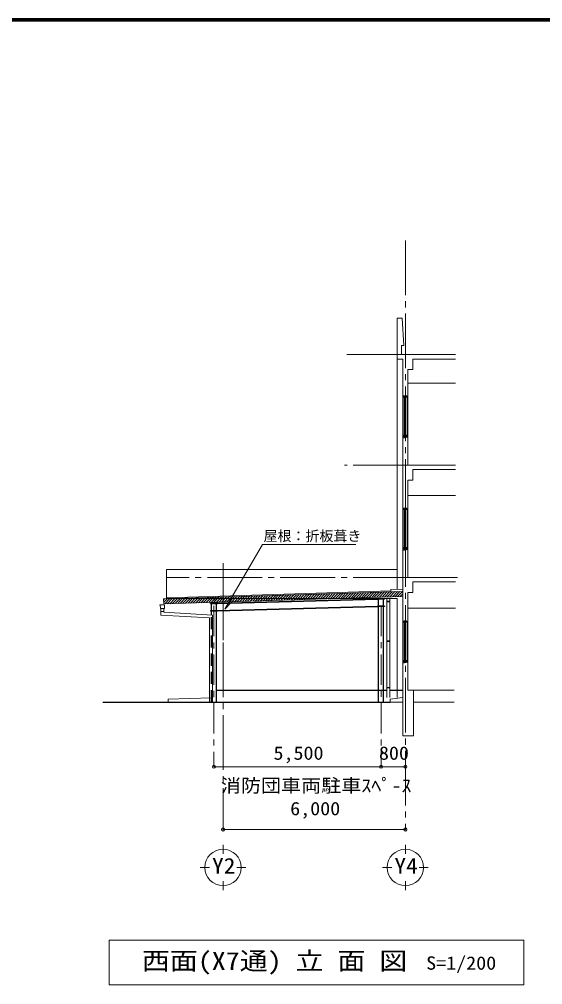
# Model space of a CAD drawing. Units: millimetres at full size, sheet at 1:200; details may follow other scales. Extents: x -55340 to 55340, y -38040 to 38040.
# Drawn here: x -5173 to 12047, y 6253 to 38040 of the extents above; entities that cross this region are included whole.
import ezdxf
from ezdxf.enums import TextEntityAlignment as Align

# ---------------------------------------------------------------- set-up
doc = ezdxf.new("R2010")
doc.units = ezdxf.units.MM
doc.header["$LTSCALE"] = 200
doc.header["$PDMODE"] = 32
doc.header["$PDSIZE"] = 100
for name, pattern in [('CHAIN1', [8, 5, -1, 1, -1]), ('CHAIN2', [12, 9, -1, 1, -1]), ('DASHED1', [1.8, 1.2, -0.6]), ('DASHED2', [3, 2, -1])]:
    doc.linetypes.add(name, pattern=pattern)
for name, color, linetype, lineweight in [('0-1_通り芯', 3, 'Continuous', 18), ('0-2_躯体', 3, 'Continuous', 18), ('0-3_外壁', 2, 'DASHED1', 25), ('0-4_仕上', 7, 'Continuous', 18), ('0-5_建具(ｻｯｼ)', 4, 'Continuous', 9), ('0-A_寸法', 4, 'CHAIN2', 9), ('0-B_文字', 4, 'Continuous', 9), ('F-0_F-0ﾚｲﾔ', 5, 'Continuous', 50)]:
    doc.layers.add(name, color=color, linetype=linetype, lineweight=lineweight)
doc.styles.add('ＭＳ ゴシック', font='')
doc.styles.get('ＭＳ ゴシック').set_extended_font_data('MS Gothic')

msp = doc.modelspace()

# ---------------------------------------------------------------- linework, layer by layer
at = {"layer": '0-1_通り芯', "color": 4, "linetype": 'CHAIN2', "lineweight": 9}
for p, q in [((7529.8, 30754.1), (7529.8, 11363.2)), ((1529.8, 19924.1), (1529.8, 11363.2))]:
    msp.add_line(p, q, dxfattribs=at)
at = {"layer": '0-1_通り芯', "color": 4, "linetype": 'CHAIN1', "lineweight": 9}
for p, q in [((1229.8, 18725.5), (1229.8, 13427.4)), ((6729.8, 18729.1), (6729.8, 13427.4))]:
    msp.add_line(p, q, dxfattribs=at)
at = {"layer": '0-1_通り芯', "color": 4, "lineweight": 9}
for p, q in [((1229.8, 13427.4), (6729.8, 13427.4)), ((6729.8, 13427.4), (7529.8, 13427.4))]:
    msp.add_line(p, q, dxfattribs=at)
at = {"layer": '0-1_通り芯'}
for p, q in [((1529.8, 10863.3), (1529.8, 10563.3)), ((7529.8, 10863.3), (7529.8, 10563.3)), ((779.8, 10113.3), (1079.8, 10113.3)), ((1979.8, 10113.3), (2279.8, 10113.3)), ((6779.8, 10113.3), (7079.8, 10113.3)), ((7979.8, 10113.3), (8279.8, 10113.3)), ((1529.8, 9363.3), (1529.8, 9663.3)), ((7529.8, 9363.3), (7529.8, 9663.3))]:
    msp.add_line(p, q, dxfattribs=at)
for centre in [(1529.8, 10113.3), (7529.8, 10113.3)]:
    msp.add_circle(centre, 600, dxfattribs=at)
at = {"layer": '0-1_通り芯', "color": 6}
for p in [(1229.8, 13427.4), (6729.8, 13427.4), (7529.8, 13427.4)]:
    msp.add_point(p, dxfattribs=at)
at = {"layer": '0-2_躯体'}
for p, q in [((7254.8, 28204.1), (7424.8, 28204.1)), ((7254.8, 28204.1), (7254.8, 19281.9)), ((7424.8, 28204.1), (7479.8, 27304.1)), ((7444.8, 26854.1), (7254.8, 26854.1)), ((9175.7, 27004.1), (7399.8, 27004.1)), ((7444.8, 26854.1), (7444.8, 25628.3)), ((9175.7, 26854.1), (7769.8, 26854.1)), ((7769.8, 26504.1), (7769.8, 26854.1)), ((7614.8, 26504.1), (7769.8, 26504.1)), ((7614.8, 26504.1), (7614.8, 25626.8)), ((9175.7, 26064.1), (7614.8, 26064.1)), ((7495.7, 25628.3), (7444.8, 25628.3)), ((7565.2, 25626.8), (7614.8, 25626.8)), ((7614.8, 24284.1), (7444.8, 24245.4)), ((7444.8, 24245.4), (7444.8, 21928.3)), ((7614.8, 24284.1), (7614.8, 23364.1)), ((9175.7, 23364.1), (7614.8, 23364.1)), ((9175.7, 23214.1), (7769.8, 23214.1)), ((7769.8, 22864.1), (7769.8, 23214.1)), ((7614.8, 22864.1), (7769.8, 22864.1)), ((7614.8, 22864.1), (7614.8, 21926.8)), ((9175.7, 22364.1), (7614.8, 22364.1)), ((7495.7, 21928.3), (7444.8, 21928.3)), ((7565.2, 21926.8), (7614.8, 21926.8)), ((7614.8, 20584.1), (7444.8, 20545.5)), ((7444.8, 20545.5), (7444.8, 18218.3)), ((7614.8, 20584.1), (7614.8, 19664.1)), ((-330.2, 19924.1), (-330.2, 18964.1)), ((7254.8, 19924.1), (-330.2, 19924.1)), ((7614.8, 19664.1), (9244.6, 19664.1)), ((7769.8, 19164.1), (7769.8, 19514.1)), ((9175.7, 19514.1), (7769.8, 19514.1)), ((7614.8, 19164.1), (7769.8, 19164.1)), ((7614.8, 19164.1), (7614.8, 18216.8)), ((6775.8, 18964.1), (-330.2, 18964.1)), ((1254.8, 18964.1), (1254.8, 18817.2)), ((7254.8, 18964.1), (6763.2, 18964.1)), ((6919.8, 18964.1), (6919.8, 15704.1)), ((6919.8, 18875.9), (7019.8, 18875.9)), ((6919.8, 18855.9), (7019.8, 18855.9)), ((7019.8, 18964.1), (7019.8, 15704.1)), ((7254.8, 18965.3), (7254.8, 15704.1)), ((9175.7, 18654.1), (7614.8, 18654.1)), ((7495.7, 18218.3), (7444.8, 18218.3)), ((7565.2, 18216.8), (7614.8, 18216.8)), ((6919.8, 17570.2), (7019.8, 17570.2)), ((6919.8, 17550.2), (7019.8, 17550.2)), ((7444.8, 16884.6), (7444.8, 14444.9)), ((7614.8, 16874.1), (7444.8, 16835.4)), ((7614.8, 16884.6), (7614.8, 15954.1)), ((6919.8, 16043.5), (7019.8, 16043.5)), ((6919.8, 16023.5), (7019.8, 16023.5)), ((9134, 15954.1), (7614.8, 15954.1)), ((7794.8, 15954.1), (7794.8, 14444.9)), ((7444.8, 15704.1), (7029.8, 15654.1)), ((7029.8, 15654.1), (7029.8, 15554.1)), ((7029.8, 15554.1), (7444.8, 15554.1)), ((7794.8, 15554.1), (9135.6, 15554.1)), ((7444.8, 14444.9), (7794.8, 14444.9))]:
    msp.add_line(p, q, dxfattribs=at)
at = {"layer": '0-2_躯体', "color": 6, "lineweight": 25}
for p, q in [((7444.8, 25628.3), (7444.8, 24245.4)), ((7494.8, 25614.1), (7494.8, 25649.1)), ((7564.8, 25632.1), (7494.8, 25632.1)), ((7513.8, 24354.1), (7513.8, 25584.1)), ((7529.8, 25614.1), (7529.8, 25632.1)), ((7545.8, 24354.1), (7545.8, 25584.1)), ((7564.8, 25614.1), (7564.8, 25649.1)), ((7614.8, 24284.1), (7614.8, 25626.8)), ((7513.8, 24275.1), (7513.8, 24299.1)), ((7545.8, 24281.1), (7545.8, 24299.1)), ((7564.8, 24314.1), (7564.8, 24272.7)), ((7494.8, 21914.1), (7494.8, 21949.1)), ((7564.8, 21914.1), (7564.8, 21949.1)), ((7444.8, 21928.3), (7444.8, 20545.5)), ((7564.8, 21932.1), (7494.8, 21932.1)), ((7513.8, 20654.1), (7513.8, 21884.1)), ((7529.8, 21914.1), (7529.8, 21932.1)), ((7545.8, 20654.1), (7545.8, 21884.1)), ((7614.8, 20584.1), (7614.8, 21926.8)), ((7513.8, 20575.1), (7513.8, 20599.1)), ((7545.8, 20581.1), (7545.8, 20599.1)), ((7564.8, 20614.1), (7564.8, 20572.7)), ((7444.8, 18218.3), (7444.8, 16835.4)), ((7494.8, 18204.1), (7494.8, 18239.1)), ((7564.8, 18222.1), (7494.8, 18222.1)), ((7513.8, 16944.1), (7513.8, 18174.1)), ((7529.8, 18204.1), (7529.8, 18222.1)), ((7545.8, 16944.1), (7545.8, 18174.1)), ((7564.8, 18204.1), (7564.8, 18239.1)), ((7614.8, 16874.1), (7614.8, 18216.8)), ((7513.8, 16865.1), (7513.8, 16889.1)), ((7545.8, 16871.1), (7545.8, 16889.1)), ((7564.8, 16904.1), (7564.8, 16862.7)), ((1312.4, 15954.1), (6919.8, 15954.1)), ((7019.8, 15954.1), (7444.1, 15954.1))]:
    msp.add_line(p, q, dxfattribs=at)
at = {"layer": '0-2_躯体', "color": 4, "linetype": 'CHAIN1', "lineweight": 9}
msp.add_line((1529.8, 17593.7), (1529.8, 20137.5), dxfattribs=at)
at = {"layer": '0-2_躯体', "color": 7}
for p, q in [((-545.2, 18764.1), (-545.2, 18752.6)), ((-395.2, 18764.1), (-395.2, 18644.1)), ((-395.2, 18764.1), (-395.2, 18644.1))]:
    msp.add_line(p, q, dxfattribs=at)
at = {"layer": '0-2_躯体'}
msp.add_lwpolyline([(7479.8, 27304.1), (7399.8, 27304.1), (7399.8, 27004.1)], dxfattribs=at)
at = {"layer": '0-2_躯体', "color": 6, "lineweight": 25}
for points in [[(7524.8, 25584.1), (7502.8, 25584.1), (7502.8, 25624.1), (7524.8, 25624.1)], [(7556.8, 25584.1), (7534.8, 25584.1), (7534.8, 25624.1), (7556.8, 25624.1)], [(7524.8, 24294.1), (7502.8, 24294.1), (7502.8, 24354.1), (7524.8, 24354.1)], [(7556.8, 24294.1), (7534.8, 24294.1), (7534.8, 24354.1), (7556.8, 24354.1)], [(7524.8, 21884.1), (7502.8, 21884.1), (7502.8, 21924.1), (7524.8, 21924.1)], [(7556.8, 21884.1), (7534.8, 21884.1), (7534.8, 21924.1), (7556.8, 21924.1)], [(7524.8, 20594.1), (7502.8, 20594.1), (7502.8, 20654.1), (7524.8, 20654.1)], [(7556.8, 20594.1), (7534.8, 20594.1), (7534.8, 20654.1), (7556.8, 20654.1)], [(7524.8, 18174.1), (7502.8, 18174.1), (7502.8, 18214.1), (7524.8, 18214.1)], [(7556.8, 18174.1), (7534.8, 18174.1), (7534.8, 18214.1), (7556.8, 18214.1)], [(7524.8, 16884.1), (7502.8, 16884.1), (7502.8, 16944.1), (7524.8, 16944.1)], [(7556.8, 16884.1), (7534.8, 16884.1), (7534.8, 16944.1), (7556.8, 16944.1)]]:
    msp.add_lwpolyline(points, close=True, dxfattribs=at)
for points in [[(7564.8, 24284.1), (7494.8, 24272.1), (7494.8, 24256.8)], [(7564.8, 20584.1), (7494.8, 20572.1), (7494.8, 20556.8)], [(7564.8, 16874.1), (7494.8, 16862.1), (7494.8, 16846.8)]]:
    msp.add_lwpolyline(points, dxfattribs=at)
at = {"layer": '0-3_外壁', "linetype": 'Continuous'}
for p, q in [((1342.3, 18814), (6617.2, 18959.1)), ((1342.6, 18805.1), (6617.2, 18950.1)), ((1348.9, 18573.1), (6617.2, 18718)), ((1349.2, 18564.1), (6617.2, 18709))]:
    msp.add_line(p, q, dxfattribs=at)
at = {"layer": '0-3_外壁', "linetype": 'DASHED2'}
msp.add_line((1147.2, 15554.1), (1147.2, 18426), dxfattribs=at)
at = {"layer": '0-4_仕上'}
for p, q in [((-426.1, 18957.4), (7444.8, 19203.1)), ((-330.2, 18990.4), (7054.8, 19221)), ((7444.6, 19280.9), (7054.8, 19266.6)), ((7054.8, 19266.6), (7054.8, 19190.9)), ((-538.9, 18763.6), (-528.9, 18644.1)), ((-420.9, 18791.4), (-426.1, 18957.4)), ((-420.9, 18791.4), (7444.8, 19037)), ((-521.4, 18544.1), (-420.2, 18544.1)), ((-520.2, 18419.7), (-520.2, 18644.1)), ((-420.2, 18514.2), (-420.2, 18644.1)), ((-420.2, 18514.2), (1178.8, 18424.2)), ((-520.2, 18419.7), (1079.3, 18329.6)), ((1079.3, 18329.6), (1079.3, 15554.1)), ((1178.8, 18424.2), (1178.8, 15554.1))]:
    msp.add_line(p, q, dxfattribs=at)
at = {"layer": '0-5_建具(ｻｯｼ)'}
for p, q in [((1590.9, 18614.1), (2823.3, 20748.7)), ((2823.3, 20748.7), (5904, 20748.7)), ((-270.2, 15654.1), (1147.2, 15700.5)), ((-270.2, 15654.1), (-270.2, 15554.1))]:
    msp.add_line(p, q, dxfattribs=at)
at = {"layer": '0-5_建具(ｻｯｼ)', "linetype": 'CHAIN1'}
for p, q in [((3102, 18901.4), (3264, 19072.6)), ((3187.2, 18904.1), (3349.1, 19075.2)), ((3272.3, 18906.8), (3434.3, 19077.9)), ((3357.4, 18909.4), (3519.4, 19080.6)), ((3442.6, 18912.1), (3604.5, 19083.2)), ((3527.7, 18914.7), (3689.7, 19085.9)), ((3612.8, 18917.4), (3774.8, 19088.5)), ((3697.9, 18920), (3859.9, 19091.2)), ((3783.1, 18922.7), (3945.1, 19093.8)), ((3868.2, 18925.4), (4030.2, 19096.5)), ((3953.3, 18928), (4115.3, 19099.2)), ((4038.5, 18930.7), (4200.4, 19101.8)), ((4123.6, 18933.3), (4285.6, 19104.5)), ((4208.7, 18936), (4370.7, 19107.1)), ((4293.9, 18938.7), (4455.8, 19109.8)), ((4379, 18941.3), (4541, 19112.5)), ((4464.1, 18944), (4626.1, 19115.1)), ((4549.2, 18946.6), (4711.2, 19117.8)), ((4634.4, 18949.3), (4796.3, 19120.4)), ((4719.5, 18951.9), (4881.5, 19123.1)), ((4804.6, 18954.6), (4966.6, 19125.7)), ((4889.8, 18957.3), (5051.7, 19128.4)), ((4974.9, 18959.9), (5136.9, 19131.1)), ((5060, 18962.6), (5222, 19133.7)), ((5145.1, 18965.2), (5307.1, 19136.4)), ((5230.3, 18967.9), (5392.3, 19139)), ((5315.4, 18970.6), (5477.4, 19141.7)), ((5400.5, 18973.2), (5562.5, 19144.3)), ((5485.7, 18975.9), (5647.6, 19147)), ((5570.8, 18978.5), (5732.8, 19149.7)), ((5655.9, 18981.2), (5817.9, 19152.3)), ((5741, 18983.8), (5903, 19155)), ((5826.2, 18986.5), (5988.2, 19157.6)), ((5911.3, 18989.2), (6073.3, 19160.3)), ((5996.4, 18991.8), (6158.4, 19163)), ((6081.6, 18994.5), (6243.5, 19165.6)), ((6166.7, 18997.1), (6328.7, 19168.3)), ((6251.8, 18999.8), (6413.8, 19170.9)), ((6337, 19002.5), (6498.9, 19173.6)), ((6422.1, 19005.1), (6584.1, 19176.2)), ((6507.2, 19007.8), (6669.2, 19178.9)), ((6592.3, 19010.4), (6754.3, 19181.6)), ((6677.5, 19013.1), (6839.4, 19184.2)), ((6762.6, 19015.7), (6924.6, 19186.9)), ((6847.7, 19018.4), (7009.7, 19189.5)), ((6932.9, 19021.1), (7094.8, 19192.2)), ((7018, 19023.7), (7180, 19194.9)), ((7103.1, 19026.4), (7265.1, 19197.5)), ((7188.2, 19029), (7350.2, 19200.2)), ((7273.4, 19031.7), (7435.4, 19202.8)), ((7358.5, 19034.3), (7444.8, 19125.5)), ((-425.2, 18928), (-396.5, 18958.3)), ((-422.5, 18843.5), (-311.4, 18960.9)), ((-388.3, 18792.5), (-226.3, 18963.6)), ((-303.1, 18795.1), (-141.2, 18966.3)), ((-218, 18797.8), (-56, 18968.9)), ((-132.9, 18800.4), (29.1, 18971.6)), ((-47.7, 18803.1), (114.2, 18974.2)), ((37.4, 18805.7), (199.4, 18976.9)), ((122.5, 18808.4), (284.5, 18979.5)), ((207.6, 18811.1), (369.6, 18982.2)), ((292.8, 18813.7), (454.8, 18984.9)), ((377.9, 18816.4), (539.9, 18987.5)), ((463, 18819), (625, 18990.2)), ((548.2, 18821.7), (710.1, 18992.8)), ((633.3, 18824.4), (795.3, 18995.5)), ((718.4, 18827), (880.4, 18998.1)), ((803.5, 18829.7), (965.5, 19000.8)), ((888.7, 18832.3), (1050.7, 19003.5)), ((973.8, 18835), (1135.8, 19006.1)), ((1058.9, 18837.6), (1220.9, 19008.8)), ((1144.1, 18840.3), (1306, 19011.4)), ((1229.2, 18843), (1391.2, 19014.1)), ((1314.3, 18845.6), (1476.3, 19016.8)), ((1399.5, 18848.3), (1561.4, 19019.4)), ((1484.6, 18850.9), (1646.6, 19022.1)), ((1569.7, 18853.6), (1731.7, 19024.7)), ((1590.9, 18614.1), (1987.1, 19032.7)), ((1654.8, 18856.3), (1816.8, 19027.4)), ((1740, 18858.9), (1902, 19030)), ((1910.2, 18864.2), (2072.2, 19035.4)), ((1995.4, 18866.9), (2157.3, 19038)), ((2080.5, 18869.5), (2242.5, 19040.7)), ((2165.6, 18872.2), (2327.6, 19043.3)), ((2250.7, 18874.9), (2412.7, 19046)), ((2335.9, 18877.5), (2497.9, 19048.7)), ((2421, 18880.2), (2583, 19051.3)), ((2506.1, 18882.8), (2668.1, 19054)), ((2591.3, 18885.5), (2753.2, 19056.6)), ((2676.4, 18888.1), (2838.4, 19059.3)), ((2761.5, 18890.8), (2923.5, 19061.9)), ((2846.7, 18893.5), (3008.6, 19064.6)), ((2931.8, 18896.1), (3093.8, 19067.3)), ((3016.9, 18898.8), (3178.9, 19069.9)), ((7443.6, 19037), (7444.8, 19038.2))]:
    msp.add_line(p, q, dxfattribs=at)
at = {"layer": '0-5_建具(ｻｯｼ)', "color": 7, "lineweight": 18}
for p, q in [((-545.2, 18764.1), (-395.2, 18764.1)), ((-528.9, 18644.1), (-395.2, 18644.1))]:
    msp.add_line(p, q, dxfattribs=at)
at = {"layer": '0-5_建具(ｻｯｼ)', "color": 2, "lineweight": 25}
for p, q in [((1117.2, 18801.1), (1117.2, 18814.1)), ((1117.2, 18814.1), (1342.4, 18814.1)), ((1117.2, 18801.1), (1342.4, 18801.1)), ((1147.2, 18577.1), (1147.2, 18801.1)), ((1312.4, 18577.1), (1312.4, 18801.1)), ((1342.4, 18801.1), (1342.4, 18814.1)), ((6842.4, 18959.1), (6617.2, 18959.1)), ((6617.2, 18946.1), (6617.2, 18959.1)), ((6842.4, 18946.1), (6617.2, 18946.1)), ((6647.2, 18722.1), (6647.2, 18946.1)), ((6812.4, 18722.1), (6812.4, 18946.1)), ((6842.4, 18946.1), (6842.4, 18959.1)), ((1117.2, 18577.1), (1342.4, 18577.1)), ((1117.2, 18577.1), (1117.2, 18564.1)), ((1117.2, 18564.1), (1342.4, 18564.1)), ((1147.2, 18427), (1147.2, 18564.1)), ((1312.4, 15554.1), (1312.4, 18564.1)), ((1342.4, 18577.1), (1342.4, 18564.1)), ((6842.4, 18709.1), (6617.8, 18709.1)), ((6647.2, 15554.1), (6647.2, 18729.1)), ((6812.4, 15554.1), (6812.4, 18729.1)), ((6842.4, 18722.1), (6842.4, 18709.1)), ((-2421.9, 15554.1), (7024.9, 15554.1))]:
    msp.add_line(p, q, dxfattribs=at)
msp.add_lwpolyline([(6842.4, 18722.1), (6617.2, 18722.1), (6617.2, 18713.9), (6617.2, 18709.1)], dxfattribs=at)
at = {"layer": '0-A_寸法'}
for p, q in [((7399.8, 27004.1), (5529.8, 27004.1)), ((7614.8, 23364.1), (5529.8, 23364.1)), ((7614.8, 19664.1), (-330.2, 19664.1))]:
    msp.add_line(p, q, dxfattribs=at)
at = {"layer": '0-A_寸法', "linetype": 'Continuous'}
msp.add_line((1529.8, 11363.2), (7529.8, 11363.2), dxfattribs=at)
at = {"layer": '0-A_寸法', "color": 6}
for p in [(1529.8, 11363.2), (7529.8, 11363.2)]:
    msp.add_point(p, dxfattribs=at)
at = {"layer": '0-B_文字'}
for p, q in [((-2217.4, 7722.2), (11424.2, 7722.2)), ((11424.2, 7722.2), (11424.2, 6253.2))]:
    msp.add_line(p, q, dxfattribs=at)
msp.add_lwpolyline([(11424.2, 6253.2), (-2217.4, 6253.2), (-2217.4, 7722.2)], dxfattribs=at)
at = {"layer": 'F-0_F-0ﾚｲﾔ'}
for p, q in [((-55340, 38040), (55340, 38040)), ((-55300, 38000), (55300, 38000))]:
    msp.add_line(p, q, dxfattribs=at)

# ---------------------------------------------------------------- texts
at = {"layer": '0-1_通り芯', "color": 2, "style": 'ＭＳ ゴシック', "width": 1.1}
for s, height, p in [('5,500', 439.9, (3189.8, 13527.4)), ('800', 439.9, (6659.8, 13527.4)), ('Y2', 513.2, (1169.5, 9759.1)), ('Y4', 513.2, (7169.5, 9759.1))]:
    msp.add_text(s, height=height, dxfattribs=at).set_placement(p, align=Align.BOTTOM_LEFT)
at = {"layer": '0-2_躯体', "color": 2, "style": 'ＭＳ ゴシック', "width": 1.1}
msp.add_text('消防団車両駐車ｽﾍﾟ-ｽ', height=439.9, dxfattribs=at).set_placement((1458.5, 12456.9), align=Align.BOTTOM_LEFT)
at = {"layer": '0-5_建具(ｻｯｼ)', "color": 2, "style": 'ＭＳ ゴシック'}
msp.add_text('屋根：折板葺き', height=337.2, dxfattribs=at).set_placement((2862, 20758.6), align=Align.BOTTOM_LEFT)
at = {"layer": '0-5_建具(ｻｯｼ)', "color": 6, "style": 'ＭＳ ゴシック', "width": 1.15}
msp.add_text('西面(X7通) 立 面 図', height=586.5, dxfattribs=at).set_placement((-1139.2, 6565.9), align=Align.BOTTOM_LEFT)
at = {"layer": '0-5_建具(ｻｯｼ)', "color": 2, "style": 'ＭＳ ゴシック', "width": 1.1}
msp.add_text('S=1/200', height=439.9, dxfattribs=at).set_placement((8213.7, 6614.1), align=Align.BOTTOM_LEFT)
at = {"layer": '0-A_寸法', "color": 2, "style": 'ＭＳ ゴシック', "width": 1.1}
msp.add_text('6,000', height=439.9, dxfattribs=at).set_placement((3739.8, 11700), align=Align.BOTTOM_LEFT)

doc.saveas('drawing.dxf')
